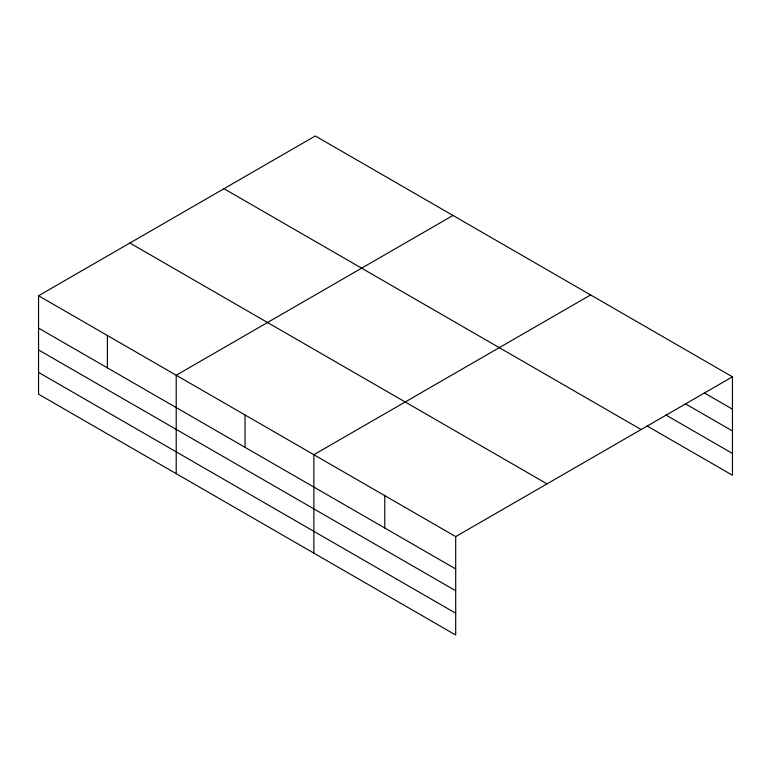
<?xml version="1.0" encoding="UTF-8"?>
<svg xmlns="http://www.w3.org/2000/svg" width="771" height="771" viewBox="0 0 771 771"><rect width="100%" height="100%" fill="white"/><g stroke="black" fill="none" stroke-linecap="round" stroke-linejoin="round"><path stroke-width="1.16" d="M38.55 295.756L455.7 536.597L455.7 635.025L38.55 394.183L38.55 295.756L315.3 135.975L732.45 376.817L732.45 475.244L646.936 425.871M452.962 215.456L176.212 375.236L176.212 473.664M590.625 294.927L313.864 454.707L313.864 553.135M455.7 536.597L732.45 376.817M704.289 392.911L732.45 409.17M685.525 403.879L732.45 430.97M665.71 414.904L732.45 453.435M223.976 188.702L641.125 429.543M129.875 243.029L547.024 483.87M38.55 328.109L455.7 568.95M38.55 349.918L455.7 590.75M38.55 372.383L455.7 613.215M384.787 495.657L384.787 528.01M245.033 414.971L245.033 447.325M107.381 335.491L107.381 367.844"/></g></svg>
